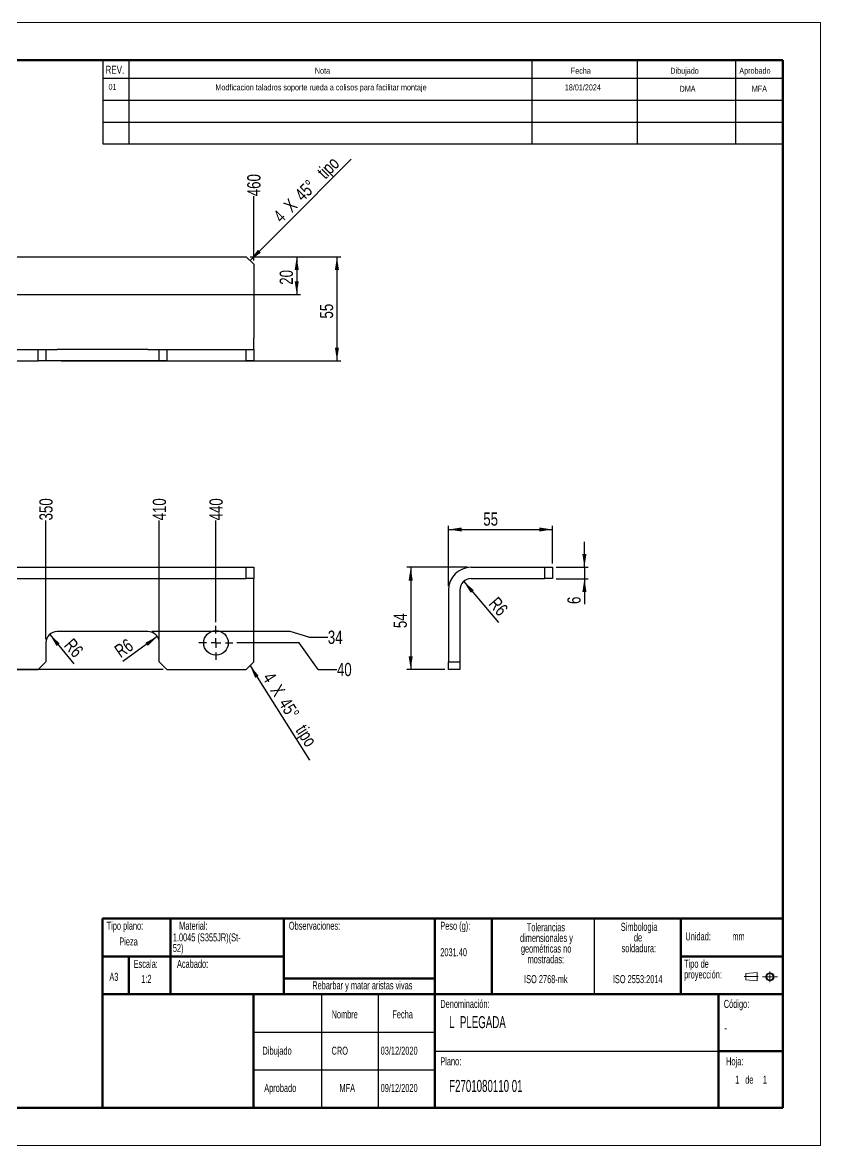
# Model space of a CAD drawing. Header units: millimetres. Extents: x 0 to 2826, y 0 to 813.
# Drawn here: x 208.9 to 420, y 0 to 297 of the extents above; entities that cross this region are included whole.
import ezdxf

# ---------------------------------------------------------------- set-up
doc = ezdxf.new("R2010")
doc.units = ezdxf.units.MM
doc.linetypes.add('CENTERX2', pattern=[20.32, 12.7, -2.54, 2.54, -2.54])
doc.layers.add('FORMATO', color=7, linetype='Continuous')
doc.layers.add('SLD-0', color=179, linetype='Continuous')
doc.styles.add('SLDTEXTSTYLE0', font='TXT', dxfattribs={"width": 0.75})
doc.styles.add('SLDTEXTSTYLE1', font='TXT', dxfattribs={"width": 0.605})
doc.dimstyles.new('SLDDIMSTYLE1', dxfattribs={"dimtxt": 3.5, "dimasz": 3.5, "dimexe": 0, "dimexo": 0.0625, "dimgap": 0.875, "dimtad": 0, "dimtih": 1, "dimtoh": 1, "dimdec": 1, "dimlfac": 2, "dimrnd": 1e-09, "dimzin": 12, "dimdsep": 46, "dimtxsty": 'SLDTEXTSTYLE0', "dimblk1": 'NONE', "dimblk2": 'NONE', "dimsah": 1, "dimcen": 0.09, "dimadec": 0, "dimazin": 3, "dimtfac": 1, "dimtdec": 1, "dimtofl": 0, "dimtmove": 0, "dimatfit": 3, "dimldrblk": 'NONE', "dimfxl": 1, "dimfrac": 2, "dimtolj": 1, "dimtzin": 12, "dimarcsym": 0})
doc.dimstyles.new('SLDDIMSTYLE3', dxfattribs={"dimtxt": 3.5, "dimasz": 3.5, "dimexe": 0, "dimexo": 0.0625, "dimgap": 0.875, "dimtad": 1, "dimdec": 1, "dimlfac": 2, "dimrnd": 1e-09, "dimzin": 12, "dimdsep": 46, "dimtxsty": 'SLDTEXTSTYLE0', "dimsah": 1, "dimcen": 0, "dimadec": 0, "dimazin": 3, "dimtfac": 1, "dimtdec": 1, "dimtofl": 0, "dimtmove": 1, "dimatfit": 3, "dimfxl": 1, "dimfrac": 2, "dimtolj": 1, "dimtzin": 12, "dimarcsym": 0})
doc.dimstyles.new('SLDDIMSTYLE4', dxfattribs={"dimtxt": 3.5, "dimasz": 3.5, "dimexe": 0, "dimexo": 0.0625, "dimgap": 0.875, "dimtad": 1, "dimdec": 1, "dimlfac": 2, "dimrnd": 1e-09, "dimzin": 12, "dimdsep": 46, "dimtxsty": 'SLDTEXTSTYLE0', "dimsah": 1, "dimcen": 0.09, "dimadec": 0, "dimazin": 3, "dimtfac": 1, "dimtdec": 1, "dimtofl": 0, "dimtmove": 0, "dimatfit": 3, "dimfxl": 1, "dimfrac": 2, "dimtolj": 1, "dimtzin": 12, "dimarcsym": 0})
doc.dimstyles.new('SLDDIMSTYLE6', dxfattribs={"dimtxt": 3.5, "dimasz": 3.5, "dimexe": 0, "dimexo": 0.0625, "dimgap": 0.875, "dimtad": 1, "dimdec": 1, "dimlfac": 2, "dimrnd": 1e-09, "dimzin": 12, "dimdsep": 46, "dimtxsty": 'SLDTEXTSTYLE0', "dimsah": 1, "dimcen": 0.09, "dimadec": 0, "dimazin": 3, "dimtfac": 1, "dimtdec": 1, "dimtmove": 0, "dimatfit": 0, "dimfxl": 1, "dimfrac": 2, "dimtolj": 1, "dimtzin": 12, "dimarcsym": 0})

# ---------------------------------------------------------------- blocks, each defined once
blk = doc.blocks.new('Bloque3')
at = {"color": 7, "linetype": 'CENTERX2', "lineweight": 18}
for p, q in [((400.52, 128.85), (400.52, 131.19)), ((397.92, 130.06), (394.8, 130.06)), ((398.88, 130.02), (402.16, 130.02))]:
    blk.add_line(p, q, dxfattribs=at)
at = {"color": 7, "linetype": 'Continuous', "lineweight": 18}
for p, q in [((397.68, 130.95), (395.23, 130.77)), ((395.23, 130.77), (395.23, 129.34)), ((397.68, 129.16), (395.23, 129.34)), ((397.68, 130.95), (397.68, 129.16))]:
    blk.add_line(p, q, dxfattribs=at)
for radius in [0.892, 0.713]:
    blk.add_circle((400.52, 130.02), radius, dxfattribs=at)
blk = doc.blocks.new('SW_NOTE_0_1')
at = {"layer": 'SLD-0', "color": 0, "attachment_point": 2, "style": 'SLDTEXTSTYLE1'}
for s, insert, char_height in [('dimensionales y', (7.54, -0.09), 2.1167), ('Tolerancias', (7.41, 2.73), 2.1167), ('geométricas no', (7.46, -2.92), 2.1167), ('mostradas:', (7.38, -5.74), 2.117)]:
    blk.add_mtext(s, dxfattribs=dict(at, insert=insert, char_height=char_height))
blk = doc.blocks.new('SW_NOTE_0_2')
at = {"layer": 'SLD-0', "color": 0, "attachment_point": 1, "style": 'SLDTEXTSTYLE1'}
for s, insert, char_height in [('Tipo de', (0, 2.73), 2.117), ('proyección:', (0, -0.09), 2.1167)]:
    blk.add_mtext(s, dxfattribs=dict(at, insert=insert, char_height=char_height))
blk = doc.blocks.new('SW_NOTE_0_3')
at = {"layer": 'SLD-0', "color": 0, "char_height": 2.117, "attachment_point": 2, "style": 'SLDTEXTSTYLE1'}
for s, insert in [('Simbologia', (7.11, 2.73)), ('de', (6.84, -0.09)), ('soldadura:', (7.06, -2.92))]:
    blk.add_mtext(s, dxfattribs=dict(at, insert=insert))
blk = doc.blocks.new('SW_NOTE_0_4')
at = {"layer": 'SLD-0', "color": 0, "attachment_point": 1, "style": 'SLDTEXTSTYLE1'}
for s, insert, char_height in [('52)', (0, -0.09), 2.117), ('1.0045 (S355JR)(St-', (0, 2.73), 2.1167)]:
    blk.add_mtext(s, dxfattribs=dict(at, insert=insert, char_height=char_height))
blk = doc.blocks.new('SW_NOTE_0_6')
at = {"layer": 'SLD-0', "color": 0, "attachment_point": 2, "style": 'SLDTEXTSTYLE1'}
for s, insert, char_height in [('dimensionales y', (7.54, -0.09), 2.1167), ('Tolerancias', (7.41, 2.73), 2.1167), ('geométricas no', (7.46, -2.92), 2.1167), ('mostradas:', (7.38, -5.74), 2.117)]:
    blk.add_mtext(s, dxfattribs=dict(at, insert=insert, char_height=char_height))
blk = doc.blocks.new('SW_NOTE_0_7')
at = {"layer": 'SLD-0', "color": 0, "attachment_point": 1, "style": 'SLDTEXTSTYLE1'}
for s, insert, char_height in [('Tipo de', (0, 2.73), 2.117), ('proyección:', (0, -0.09), 2.1167)]:
    blk.add_mtext(s, dxfattribs=dict(at, insert=insert, char_height=char_height))
blk = doc.blocks.new('SW_NOTE_0_8')
at = {"layer": 'SLD-0', "color": 0, "char_height": 2.117, "attachment_point": 2, "style": 'SLDTEXTSTYLE1'}
for s, insert in [('Simbologia', (7.11, 2.73)), ('de', (6.84, -0.09)), ('soldadura:', (7.06, -2.92))]:
    blk.add_mtext(s, dxfattribs=dict(at, insert=insert))
blk = doc.blocks.new('SW_NOTE_0_9')
at = {"layer": 'SLD-0', "color": 0, "attachment_point": 1, "style": 'SLDTEXTSTYLE1'}
for s, insert, char_height in [('52)', (0, -0.09), 2.117), ('1.0045 (S355JR)(St-', (0, 2.73), 2.1167)]:
    blk.add_mtext(s, dxfattribs=dict(at, insert=insert, char_height=char_height))
blk = doc.blocks.new('_D_4')
at = {"layer": 'FORMATO', "color": 7, "transparency": 16777216}
blk.add_line((215.06, 133.91), (215.06, 165.31), dxfattribs=at)
at = {"layer": 'FORMATO', "color": 7, "transparency": 16777216, "insert": (213.33, 165.31), "char_height": 3.5, "attachment_point": 1, "rotation": 90, "style": 'SLDTEXTSTYLE0'}
blk.add_mtext('350', dxfattribs=at)
blk = doc.blocks.new('_None')
blk = doc.blocks.new('_D_5')
at = {"layer": 'FORMATO', "color": 7, "transparency": 16777216}
blk.add_line((245.06, 133.91), (245.06, 165.31), dxfattribs=at)
at = {"layer": 'FORMATO', "color": 7, "transparency": 16777216, "insert": (243.33, 165.31), "char_height": 3.5, "attachment_point": 1, "rotation": 90, "style": 'SLDTEXTSTYLE0'}
blk.add_mtext('410', dxfattribs=at)
blk = doc.blocks.new('_D_6')
at = {"layer": 'FORMATO', "color": 7, "transparency": 16777216}
blk.add_line((260.06, 138.41), (260.06, 165.31), dxfattribs=at)
at = {"layer": 'FORMATO', "color": 7, "transparency": 16777216, "insert": (258.33, 165.31), "char_height": 3.5, "attachment_point": 1, "rotation": 90, "style": 'SLDTEXTSTYLE0'}
blk.add_mtext('440', dxfattribs=at)
blk = doc.blocks.new('_D_8')
at = {"layer": 'FORMATO', "color": 7, "transparency": 16777216}
for p, q in [((279.65, 135.91), (243.06, 135.91)), ((284.65, 134.43), (279.65, 135.91)), ((284.65, 134.43), (289.65, 134.43))]:
    blk.add_line(p, q, dxfattribs=at)
at = {"layer": 'FORMATO', "color": 7, "transparency": 16777216, "insert": (289.65, 136.17), "char_height": 3.5, "attachment_point": 1, "style": 'SLDTEXTSTYLE0'}
blk.add_mtext('34', dxfattribs=at)
blk = doc.blocks.new('_D_10')
at = {"layer": 'FORMATO', "color": 7, "transparency": 16777216}
for p, q in [((282.06, 132.91), (265.56, 132.91)), ((287.06, 125.91), (282.06, 132.91)), ((287.06, 125.91), (292.06, 125.91))]:
    blk.add_line(p, q, dxfattribs=at)
at = {"layer": 'FORMATO', "color": 7, "transparency": 16777216, "insert": (292.06, 127.64), "char_height": 3.5, "attachment_point": 1, "style": 'SLDTEXTSTYLE0'}
blk.add_mtext('40', dxfattribs=at)
blk = doc.blocks.new('_D_11')
at = {"layer": 'FORMATO', "color": 7, "transparency": 16777216}
blk.add_line((246.06, 125.91), (30.13, 125.91), dxfattribs=at)
at = {"layer": 'FORMATO', "color": 7, "transparency": 16777216, "insert": (24.96, 127.64), "char_height": 3.5, "attachment_point": 1, "style": 'SLDTEXTSTYLE0'}
blk.add_mtext('54', dxfattribs=at)
blk = doc.blocks.new('_D_13')
at = {"layer": 'FORMATO', "color": 7, "transparency": 16777216}
blk.add_line((216.07, 135.15), (222.49, 127.39), dxfattribs=at)
blk.add_solid([(216.07, 135.15), (217.89, 132.11), (218.72, 132.8)], dxfattribs=at)
at = {"layer": 'FORMATO', "color": 7, "transparency": 16777216, "insert": (222.27, 134.44), "char_height": 3.5, "attachment_point": 1, "rotation": 311.6215, "style": 'SLDTEXTSTYLE0'}
blk.add_mtext('R6', dxfattribs=at)
blk = doc.blocks.new('_D_14')
at = {"layer": 'FORMATO', "color": 7, "transparency": 16777216}
blk.add_line((244.53, 134.61), (235.38, 128.01), dxfattribs=at)
blk.add_solid([(244.53, 134.61), (241.38, 133), (242.01, 132.13)], dxfattribs=at)
at = {"layer": 'FORMATO', "color": 7, "transparency": 16777216, "insert": (232.83, 131.73), "char_height": 3.5, "attachment_point": 1, "rotation": 34.5337, "style": 'SLDTEXTSTYLE0'}
blk.add_mtext('R6', dxfattribs=at)
blk = doc.blocks.new('SW_CHAMFER_DIMENSION_0')
at = {"layer": 'FORMATO', "color": 0}
for p, q in [((-2.32, 3.75), (0, 0)), ((0, 0), (13.4, -21.23))]:
    blk.add_line(p, q, dxfattribs=at)
blk.add_solid([(-2.32, 3.75), (-0.94, 0.49), (-0.02, 1.06)], dxfattribs=at)
at = {"layer": 'FORMATO', "color": 0, "char_height": 3.5, "attachment_point": 1, "rotation": 302.2497, "style": 'SLDTEXTSTYLE0'}
for s, insert in [('4', (3.82, 2.41)), ('X', (5.9, -0.89)), ('45°', (8.09, -4.37)), ('tipo', (12.55, -11.43))]:
    blk.add_mtext(s, dxfattribs=dict(at, insert=insert))
blk = doc.blocks.new('SW_CENTERMARKSYMBOL_3')
at = {"layer": 'FORMATO', "color": 0}
for p, q in [((0, 2.5), (0, 4.5)), ((-2.5, 0), (-4.5, 0)), ((0, 0), (-1.25, 0)), ((0, 0), (0, 1.25)), ((0, 0), (0, -1.25)), ((0, 0), (1.25, 0)), ((2.5, 0), (4.5, 0)), ((0, -2.5), (0, -4.5))]:
    blk.add_line(p, q, dxfattribs=at)
blk = doc.blocks.new('_D_19')
at = {"layer": 'FORMATO', "color": 7, "transparency": 16777216}
blk.add_line((270.06, 234.04), (270.06, 251.04), dxfattribs=at)
at = {"layer": 'FORMATO', "color": 7, "transparency": 16777216, "insert": (268.33, 251.04), "char_height": 3.5, "attachment_point": 1, "rotation": 90, "style": 'SLDTEXTSTYLE0'}
blk.add_mtext('460', dxfattribs=at)
blk = doc.blocks.new('_D_20')
at = {"layer": 'FORMATO', "color": 7, "transparency": 16777216}
for p, q in [((269.06, 235.04), (293.06, 235.04)), ((292.06, 235.04), (292.06, 207.54)), ((219.06, 207.54), (293.06, 207.54))]:
    blk.add_line(p, q, dxfattribs=at)
for points in [[(292.06, 235.04), (291.52, 231.54), (292.6, 231.54)], [(292.06, 207.54), (292.6, 211.04), (291.52, 211.04)]]:
    blk.add_solid(points, dxfattribs=at)
at = {"layer": 'FORMATO', "color": 7, "transparency": 16777216, "insert": (287.55, 218.7), "char_height": 3.5, "attachment_point": 1, "rotation": 90, "style": 'SLDTEXTSTYLE0'}
blk.add_mtext('55', dxfattribs=at)
blk = doc.blocks.new('SW_CHAMFER_DIMENSION_1')
at = {"layer": 'FORMATO', "color": 0}
for p, q in [((0, 0), (17.75, 17.75)), ((-9.05, -9.03), (0, 0))]:
    blk.add_line(p, q, dxfattribs=at)
blk.add_solid([(-9.05, -9.03), (-6.19, -6.94), (-6.95, -6.18)], dxfattribs=at)
at = {"layer": 'FORMATO', "color": 0, "char_height": 3.5, "attachment_point": 1, "rotation": 45, "style": 'SLDTEXTSTYLE0'}
for s, insert in [('tipo', (8.38, 14.76)), ('45°', (2.48, 8.86)), ('X', (-0.43, 5.95)), ('4', (-3.19, 3.19))]:
    blk.add_mtext(s, dxfattribs=dict(at, insert=insert))
blk = doc.blocks.new('_D_22')
at = {"layer": 'FORMATO', "color": 7, "transparency": 16777216}
for p, q in [((269.06, 235.04), (282.42, 235.04)), ((281.42, 235.04), (281.42, 225.04)), ((203.56, 225.04), (282.42, 225.04))]:
    blk.add_line(p, q, dxfattribs=at)
for points in [[(281.42, 235.04), (280.88, 231.54), (281.96, 231.54)], [(281.42, 225.04), (281.96, 228.54), (280.88, 228.54)]]:
    blk.add_solid(points, dxfattribs=at)
at = {"layer": 'FORMATO', "color": 7, "transparency": 16777216, "insert": (276.91, 227.63), "char_height": 3.5, "attachment_point": 1, "rotation": 90, "style": 'SLDTEXTSTYLE0'}
blk.add_mtext('20', dxfattribs=at)
blk = doc.blocks.new('_D_23')
at = {"layer": 'FORMATO', "color": 7, "transparency": 16777216}
blk.add_line((325.61, 149.18), (334.78, 138.36), dxfattribs=at)
blk.add_solid([(325.61, 149.18), (327.46, 146.16), (328.29, 146.86)], dxfattribs=at)
at = {"layer": 'FORMATO', "color": 7, "transparency": 16777216, "insert": (334.65, 145.41), "char_height": 3.5, "attachment_point": 1, "rotation": 310.7869, "style": 'SLDTEXTSTYLE0'}
blk.add_mtext('R6', dxfattribs=at)
blk = doc.blocks.new('_D_24')
at = {"layer": 'FORMATO', "color": 7, "transparency": 16777216}
for p, q in [((321.57, 147.91), (321.57, 163.91)), ((349.07, 153.91), (349.07, 163.91)), ((321.57, 162.91), (349.07, 162.91))]:
    blk.add_line(p, q, dxfattribs=at)
for points in [[(321.57, 162.91), (325.07, 162.37), (325.07, 163.45)], [(349.07, 162.91), (345.57, 163.45), (345.57, 162.37)]]:
    blk.add_solid(points, dxfattribs=at)
at = {"layer": 'FORMATO', "color": 7, "transparency": 16777216, "insert": (330.78, 167.42), "char_height": 3.5, "attachment_point": 1, "style": 'SLDTEXTSTYLE0'}
blk.add_mtext('55', dxfattribs=at)
blk = doc.blocks.new('_D_25')
at = {"layer": 'FORMATO', "color": 7, "transparency": 16777216}
for p, q in [((326.57, 152.91), (310.57, 152.91)), ((311.57, 152.91), (311.57, 125.91)), ((320.57, 125.91), (310.57, 125.91))]:
    blk.add_line(p, q, dxfattribs=at)
for points in [[(311.57, 152.91), (311.03, 149.41), (312.11, 149.41)], [(311.57, 125.91), (312.11, 129.41), (311.03, 129.41)]]:
    blk.add_solid(points, dxfattribs=at)
at = {"layer": 'FORMATO', "color": 7, "transparency": 16777216, "insert": (307.06, 136.83), "char_height": 3.5, "attachment_point": 1, "rotation": 90, "style": 'SLDTEXTSTYLE0'}
blk.add_mtext('54', dxfattribs=at)
blk = doc.blocks.new('_D_26')
at = {"layer": 'FORMATO', "color": 7, "transparency": 16777216}
for p, q in [((357.53, 152.91), (357.53, 159.64)), ((350.07, 152.91), (358.53, 152.91)), ((357.53, 152.91), (357.53, 149.91)), ((350.07, 149.91), (358.53, 149.91)), ((357.53, 149.91), (357.53, 143.21))]:
    blk.add_line(p, q, dxfattribs=at)
for points in [[(357.53, 152.91), (358.07, 156.41), (356.99, 156.41)], [(357.53, 149.91), (356.99, 146.41), (358.07, 146.41)]]:
    blk.add_solid(points, dxfattribs=at)
at = {"layer": 'FORMATO', "color": 7, "transparency": 16777216, "insert": (353.02, 143.21), "char_height": 3.5, "attachment_point": 1, "rotation": 90, "style": 'SLDTEXTSTYLE0'}
blk.add_mtext('6', dxfattribs=at)

msp = doc.modelspace()

# ---------------------------------------------------------------- linework, layer by layer
at = {"color": 7, "linetype": 'Continuous', "lineweight": 18}
for p, q in [((0, 297), (420, 297)), ((420, 297), (420, 0)), ((7.53061837, 0), (420, 0))]:
    msp.add_line(p, q, dxfattribs=at)
at = {"color": 7, "linetype": 'Continuous', "lineweight": 50}
for p, q in [((410, 287), (20, 287)), ((410, 10), (410, 287)), ((230, 60), (410, 60)), ((230, 60), (230, 10)), ((20, 10), (410, 10))]:
    msp.add_line(p, q, dxfattribs=at)
at = {"color": 7, "linetype": 'Continuous', "lineweight": 25}
for p, q in [((42.06075128, 235.04040435), (268.06075128, 235.04040435)), ((270.06075128, 233.04040435), (268.06075128, 235.04040435)), ((270.06075128, 233.04040435), (270.06075128, 213.54040435)), ((270.06075128, 210.54040435), (270.06075128, 213.54040435)), ((42.06075128, 210.54040435), (213.06075128, 210.54040435)), ((213.06075128, 207.54040435), (213.06075128, 210.54040435)), ((213.06075128, 210.54040435), (215.06075128, 210.54040435)), ((215.06075128, 210.54040435), (215.06075128, 207.54040435)), ((215.06075128, 210.54040435), (218.06075128, 210.54040435)), ((242.06075128, 210.54040435), (218.06075128, 210.54040435)), ((242.06075128, 210.54040435), (245.06075128, 210.54040435)), ((245.06075128, 207.54040435), (245.06075128, 210.54040435)), ((245.06075128, 210.54040435), (247.06075128, 210.54040435)), ((247.06075128, 210.54040435), (247.06075128, 207.54040435)), ((247.06075128, 210.54040435), (268.06075128, 210.54040435)), ((268.06075128, 207.54040435), (268.06075128, 210.54040435)), ((268.06075128, 210.54040435), (270.06075128, 210.54040435)), ((270.06075128, 210.54040435), (270.06075128, 207.54040435)), ((42.06075128, 207.54040435), (213.06075128, 207.54040435)), ((215.06075128, 207.54040435), (213.06075128, 207.54040435)), ((218.06075128, 207.54040435), (215.06075128, 207.54040435)), ((242.06075128, 207.54040435), (218.06075128, 207.54040435)), ((245.06075128, 207.54040435), (242.06075128, 207.54040435)), ((247.06075128, 207.54040435), (245.06075128, 207.54040435)), ((247.06075128, 207.54040435), (268.06075128, 207.54040435)), ((270.06075128, 207.54040435), (268.06075128, 207.54040435)), ((42.06075128, 152.91117713), (268.06075128, 152.91117713)), ((268.06075128, 149.91117713), (268.06075128, 152.91117713)), ((268.06075128, 152.91117713), (270.06075128, 152.91117713)), ((270.06075128, 152.91117713), (270.06075128, 149.91117713)), ((327.57199067, 152.91117713), (347.07199067, 152.91117713)), ((347.07199067, 149.91117713), (347.07199067, 152.91117713)), ((347.07199067, 152.91117713), (349.07199067, 152.91117713)), ((349.07199067, 152.91117713), (349.07199067, 149.91117713)), ((42.06075128, 149.91117713), (268.06075128, 149.91117713)), ((270.06075128, 149.91117713), (268.06075128, 149.91117713)), ((270.06075128, 146.91117713), (270.06075128, 149.91117713)), ((327.57199067, 149.91117713), (347.07199067, 149.91117713)), ((349.07199067, 149.91117713), (347.07199067, 149.91117713)), ((270.06075128, 127.91117713), (270.06075128, 146.91117713)), ((321.57199067, 146.91117713), (321.57199067, 127.91117713)), ((324.57199067, 146.91117713), (324.57199067, 127.91117713)), ((242.06075128, 135.91117713), (218.06075128, 135.91117713)), ((215.06075128, 132.91117713), (215.06075128, 127.91117713)), ((245.06075128, 127.91117713), (245.06075128, 132.91117713)), ((213.06075128, 125.91117713), (215.06075128, 127.91117713)), ((245.06075128, 127.91117713), (247.06075128, 125.91117713)), ((268.06075128, 125.91117713), (270.06075128, 127.91117713)), ((321.57199067, 127.91117713), (324.57199067, 127.91117713)), ((321.57199067, 125.91117713), (321.57199067, 127.91117713)), ((324.57199067, 127.91117713), (324.57199067, 125.91117713)), ((42.06075128, 125.91117713), (213.06075128, 125.91117713)), ((247.06075128, 125.91117713), (268.06075128, 125.91117713)), ((324.57199067, 125.91117713), (321.57199067, 125.91117713))]:
    msp.add_line(p, q, dxfattribs=at)
msp.add_circle((260.06075128, 132.91117713), 3.25, dxfattribs=at)
for centre, radius, start, end in [((327.57199067, 146.91117713), 6, 90, 180), ((327.57199067, 146.91117713), 3, 90, 180), ((218.06075128, 132.91117713), 3, 90, 180), ((242.06075128, 132.91117713), 3, 0, 90)]:
    msp.add_arc(centre, radius, start, end, dxfattribs=at)
at = {"layer": 'FORMATO'}
for p, q in [((230.09146719, 287), (410, 287)), ((230.09146719, 287), (230.09146719, 264.86558535)), ((237.033566, 287), (237.033566, 264.86558535)), ((343.65705136, 287), (343.65705136, 264.86558535)), ((371.46223794, 287), (371.46223794, 264.86558535)), ((397.5127429, 287), (397.5127429, 264.86558535)), ((410, 287), (410, 264.86558535)), ((230.09146719, 282.26558535), (410, 282.26558535)), ((230.09146719, 276.46558535), (410, 276.46558535)), ((230.09146719, 270.66558535), (410, 270.66558535)), ((230.09146719, 264.86558535), (410, 264.86558535))]:
    msp.add_line(p, q, dxfattribs=at)
at = {"layer": 'SLD-0', "lineweight": 50}
for p, q in [((248, 60), (248, 40)), ((278, 60), (278, 40)), ((318, 60), (318, 40)), ((333, 60), (333, 40)), ((383, 60), (383, 40)), ((230, 50), (248, 50)), ((237, 50), (237, 40)), ((248, 50), (278, 50)), ((383, 50), (410, 50)), ((278, 44.15792826), (318, 44.15792826)), ((230, 40), (410, 40)), ((270, 40), (270, 10)), ((318, 40), (318, 10)), ((393, 40), (393, 10)), ((393, 25), (410, 25))]:
    msp.add_line(p, q, dxfattribs=at)
at = {"layer": 'SLD-0'}
for p, q in [((360.08171045, 60), (360.08171045, 40)), ((288, 40), (288, 10)), ((303, 40), (303, 10)), ((270, 30), (318, 30)), ((318, 25), (393, 25)), ((270, 20), (318, 20))]:
    msp.add_line(p, q, dxfattribs=at)

# ---------------------------------------------------------------- block references
at = {"color": 7, "linetype": 'Continuous', "xscale": 1.2, "yscale": 1.2, "zscale": 1.2}
msp.add_blockref('Bloque3', (-74.01075556, -111.40755219), dxfattribs=at)
msp.add_blockref('Bloque3', (-74.01075556, -111.40755219), dxfattribs=at)
at = {"layer": 'FORMATO'}
for name, p in [('SW_CHAMFER_DIMENSION_1', (278.1122714, 243.06878806)), ('SW_CHAMFER_DIMENSION_0', (271.38571889, 123.15955921))]:
    msp.add_blockref(name, p, dxfattribs=at)
at = {"layer": 'FORMATO', "color": 7}
msp.add_blockref('SW_CENTERMARKSYMBOL_3', (260.06075128, 132.91117713), dxfattribs=at)
at = {"layer": 'SLD-0'}
for name, p in [('SW_NOTE_0_1', (339.94542139, 56.0559764)), ('SW_NOTE_0_6', (339.94542139, 56.0559764)), ('SW_NOTE_0_3', (364.87312155, 56.16554269)), ('SW_NOTE_0_8', (364.87312155, 56.16554269)), ('SW_NOTE_0_4', (248.63482853, 53.37723202)), ('SW_NOTE_0_9', (248.63482853, 53.37723202)), ('SW_NOTE_0_2', (383.91399545, 46.39094542)), ('SW_NOTE_0_7', (383.91399545, 46.39094542))]:
    msp.add_blockref(name, p, dxfattribs=at)

# ---------------------------------------------------------------- texts
at = {"layer": 'FORMATO', "style": 'SLDTEXTSTYLE0'}
for s, insert, char_height, attachment_point in [('REV.', (230.83569636, 285.55214024), 2.116666667, 1), ('Nota', (286.22438362, 285.02581871), 1.5875, 1), ('Fecha', (353.92640633, 285.02581871), 1.5875, 1), ('Dibujado', (380.2608472, 285.02581871), 1.5875, 1), ('Aprobado', (398.51007098, 285.02581871), 1.5875, 1), ('01', (232.68540799, 280.76331848), 1.5875, 2), ('Modficacion taladros soporte rueda a colisos para facilitar montaje', (287.84022529, 280.6330439), 1.5875, 2), ('18/01/2024', (357.11371401, 280.61108642), 1.5875, 2), ('DMA', (384.82505871, 280.24222014), 1.5875, 2), ('MFA', (403.82400928, 280.24222014), 1.5875, 2)]:
    msp.add_mtext(s, dxfattribs=dict(at, insert=insert, char_height=char_height, attachment_point=attachment_point))
at = {"layer": 'SLD-0', "style": 'SLDTEXTSTYLE1'}
for s, insert, char_height, attachment_point in [('Tipo plano:', (231.12929082, 59.18086464), 2.1166666667, 1), ('Tipo plano:', (231.12929082, 59.18086464), 2.1166666667, 1), ('Material:', (250.32966909, 59.18086464), 2.116666667, 1), ('Material:', (250.32966909, 59.18086464), 2.116666667, 1), ('Observaciones:', (279.33861511, 59.18086464), 2.1166666667, 1), ('Observaciones:', (279.33861511, 59.18086464), 2.1166666667, 1), ('Peso (g):', (319.40305943, 59.18086464), 2.116666667, 1), ('Peso (g):', (319.40305943, 59.18086464), 2.116666667, 1), ('Unidad:', (384.24614919, 56.37062815), 2.116666667, 1), ('Unidad:', (384.24614919, 56.37062815), 2.116666667, 1), ('Pieza', (234.47259474, 55.01919565), 2.116666667, 1), ('Pieza', (234.47259474, 55.01919565), 2.116666667, 1), ('mm', (396.66217784, 56.37062815), 2.116666667, 1), ('mm', (396.66217784, 56.37062815), 2.116666667, 1), ('2031.40', (319.40305943, 52.1813088), 2.116666667, 1), ('2031.40', (319.40305943, 52.1813088), 2.116666667, 1), ('Escala:', (238.26310497, 49.10146847), 2.116666667, 1), ('Escala:', (238.26310497, 49.10146847), 2.116666667, 1), ('Acabado:', (249.73827693, 49.10146847), 2.116666667, 1), ('Acabado:', (249.73827693, 49.10146847), 2.116666667, 1), ('A3', (231.85934892, 45.67436774), 2.116666667, 1), ('A3', (231.85934892, 45.67436774), 2.116666667, 1), ('1:2', (240.2902322, 45.13474483), 2.116666667, 1), ('1:2', (240.2902322, 45.13474483), 2.116666667, 1), ('ISO 2768-mk', (347.33660555, 45.06001736), 2.1166666667, 2), ('ISO 2768-mk', (347.33660555, 45.06001736), 2.1166666667, 2), ('ISO 2553:2014', (371.6253871, 45.06001736), 2.1166666667, 2), ('ISO 2553:2014', (371.6253871, 45.06001736), 2.1166666667, 2), ('Rebarbar y matar aristas vivas', (298.78549011, 43.4237297), 2.1166666667, 2), ('Rebarbar y matar aristas vivas', (298.78549011, 43.4237297), 2.1166666667, 2), ('Denominación:', (319.40305943, 38.51431126), 2.1166666667, 1), ('Denominación:', (319.40305943, 38.51431126), 2.1166666667, 1), ('Código:', (394.39793937, 38.51431126), 2.116666667, 1), ('Código:', (394.39793937, 38.51431126), 2.116666667, 1), ('Nombre', (290.63774587, 35.75483379), 2.116666667, 1), ('Nombre', (290.63774587, 35.75483379), 2.116666667, 1), ('Fecha', (306.70833095, 35.75483379), 2.116666667, 1), ('Fecha', (306.70833095, 35.75483379), 2.116666667, 1), ('L  PLEGADA', (321.73896976, 34.21733212), 3.175, 1), ('L  PLEGADA', (321.73896976, 34.21733212), 3.175, 1), ('-', (394.58638598, 32.19316863), 2.11666667, 1), ('-', (394.58638598, 32.19316863), 2.11666667, 1), ('Dibujado', (272.3731861, 26.14030871), 2.116666667, 1), ('Dibujado', (272.3731861, 26.14030871), 2.116666667, 1), ('CRO', (290.63774587, 26.14030877), 2.116666667, 1), ('03/12/2020', (303.6286535, 26.14030877), 2.116666667, 1), ('Plano:', (319.40305943, 23.33826749), 2.116666667, 1), ('Plano:', (319.40305943, 23.33826749), 2.116666667, 1), ('Hoja:', (395.01391774, 23.33826749), 2.116666667, 1), ('Hoja:', (395.01391774, 23.33826749), 2.116666667, 1), ('1', (397.41271376, 18.47490375), 2.11666667, 1), ('1', (397.41271376, 18.47490375), 2.11666667, 1), ('1', (397.41271376, 18.47490375), 2.11666667, 1), ('1', (397.41271376, 18.47490375), 2.11666667, 1), ('de', (400.07750248, 18.47490369), 2.116666667, 1), ('de', (400.07750248, 18.47490369), 2.116666667, 1), ('de', (400.07750248, 18.47490369), 2.116666667, 1), ('de', (400.07750248, 18.47490369), 2.116666667, 1), ('1', (404.73079952, 18.47490375), 2.11666667, 1), ('1', (404.73079952, 18.47490375), 2.11666667, 1), ('1', (404.73079952, 18.47490375), 2.11666667, 1), ('1', (404.73079952, 18.47490375), 2.11666667, 1), ('Aprobado', (272.82454183, 16.28235867), 2.116666667, 1), ('Aprobado', (272.82454183, 16.28235867), 2.116666667, 1), ('MFA', (292.73505847, 16.28235873), 2.116666667, 1), ('09/12/2020', (303.6286535, 16.28235873), 2.116666667, 1), ('F2701080110 01', (321.73896976, 17.34676089), 3.175, 1), ('F2701080110 01', (321.73896976, 17.34676089), 3.175, 1)]:
    msp.add_mtext(s, dxfattribs=dict(at, insert=insert, char_height=char_height, attachment_point=attachment_point))

# ---------------------------------------------------------------- dimensions: what is measured, and where the dimension line sits
at = {"layer": 'FORMATO', "color": 7}
for feature_location, offset, dtype, origin, picture, middle in [((270.06075128, 233.04040435), (0, 18), 1, (40.06075128, 233.04040435), '_D_19', (270.06075128, 254.91957103)), ((215.06075128, 132.91117713), (0, 32.4030715), 1, (40.06075128, 149.91117713), '_D_4', (215.06075128, 169.1934153)), ((245.06075128, 132.91117713), (0, 32.4030715), 1, (40.06075128, 149.91117713), '_D_5', (245.06075128, 169.1934153)), ((260.06075128, 137.41117713), (0, 27.9030715), 1, (40.06075128, 149.91117713), '_D_6', (260.06075128, 169.1934153)), ((247.06075128, 125.91117713), (-216.92721213, 0), 0, (40.06075128, 152.91117713), '_D_11', (27.54742796, 125.91117713)), ((242.06075128, 135.91117713), (47.58850184, -1.47965564), 0, (40.06075128, 152.91117713), '_D_8', (292.23536432, 134.43152149)), ((264.56075128, 132.91117713), (27.5, -7), 0, (40.06075128, 152.91117713), '_D_10', (294.64686248, 125.91117713))]:
    dim = msp.add_ordinate_dim(feature_location=feature_location, offset=offset, dtype=dtype, origin=origin, dimstyle='SLDDIMSTYLE1', dxfattribs=at)
    dim.commit()
    dim.dimension.update_dxf_attribs({"geometry": picture, "text_midpoint": middle})
for base, p1, p2, dimstyle, picture, middle in [((281.4173518, 225.04040435), (268.06075128, 235.04040435), (202.56075128, 225.04040435), 'SLDDIMSTYLE4', '_D_22', (281.4173518, 230.21862098)), ((292.06075128, 207.54040435), (268.06075128, 235.04040435), (218.06075128, 207.54040435), 'SLDDIMSTYLE4', '_D_20', (292.06075128, 221.29040435)), ((357.52864649, 149.91117713), (349.07199067, 152.91117713), (349.07199067, 149.91117713), 'SLDDIMSTYLE6', '_D_26', (357.52864649, 144.50308882)), ((311.57199067, 125.91117713), (327.57199067, 152.91117713), (321.57199067, 125.91117713), 'SLDDIMSTYLE4', '_D_25', (311.57199067, 139.41117713))]:
    dim = msp.add_linear_dim(base=base, p1=p1, p2=p2, angle=90, dimstyle=dimstyle, dxfattribs=at)
    dim.commit()
    dim.dimension.update_dxf_attribs({"geometry": picture, "text_midpoint": middle, "dimtype": 160})
dim = msp.add_linear_dim(base=(349.07199067, 162.91117713), p1=(321.57199067, 146.91117713), p2=(349.07199067, 152.91117713), dimstyle='SLDDIMSTYLE4', dxfattribs=at)
dim.commit()
dim.dimension.update_dxf_attribs({"geometry": '_D_24', "text_midpoint": (333.36994094, 162.91117713), "dimtype": 160})
for center, mpoint, picture, middle in [((327.57199067, 146.91117713), (325.61224871, 149.18261092), '_D_23', (333.36995094, 140.19108805)), ((218.06075128, 132.91117713), (216.06813259, 135.15382528), '_D_13', (221.3738973, 129.18232602)), ((242.06075128, 132.91117713), (244.53212851, 134.61185189), '_D_14', (237.02430687, 129.44535812))]:
    dim = msp.add_radius_dim(center=center, mpoint=mpoint, dimstyle='SLDDIMSTYLE3', dxfattribs=at)
    dim.commit()
    dim.dimension.update_dxf_attribs({"geometry": picture, "text_midpoint": middle, "dimtype": 164})

doc.saveas('drawing.dxf')
